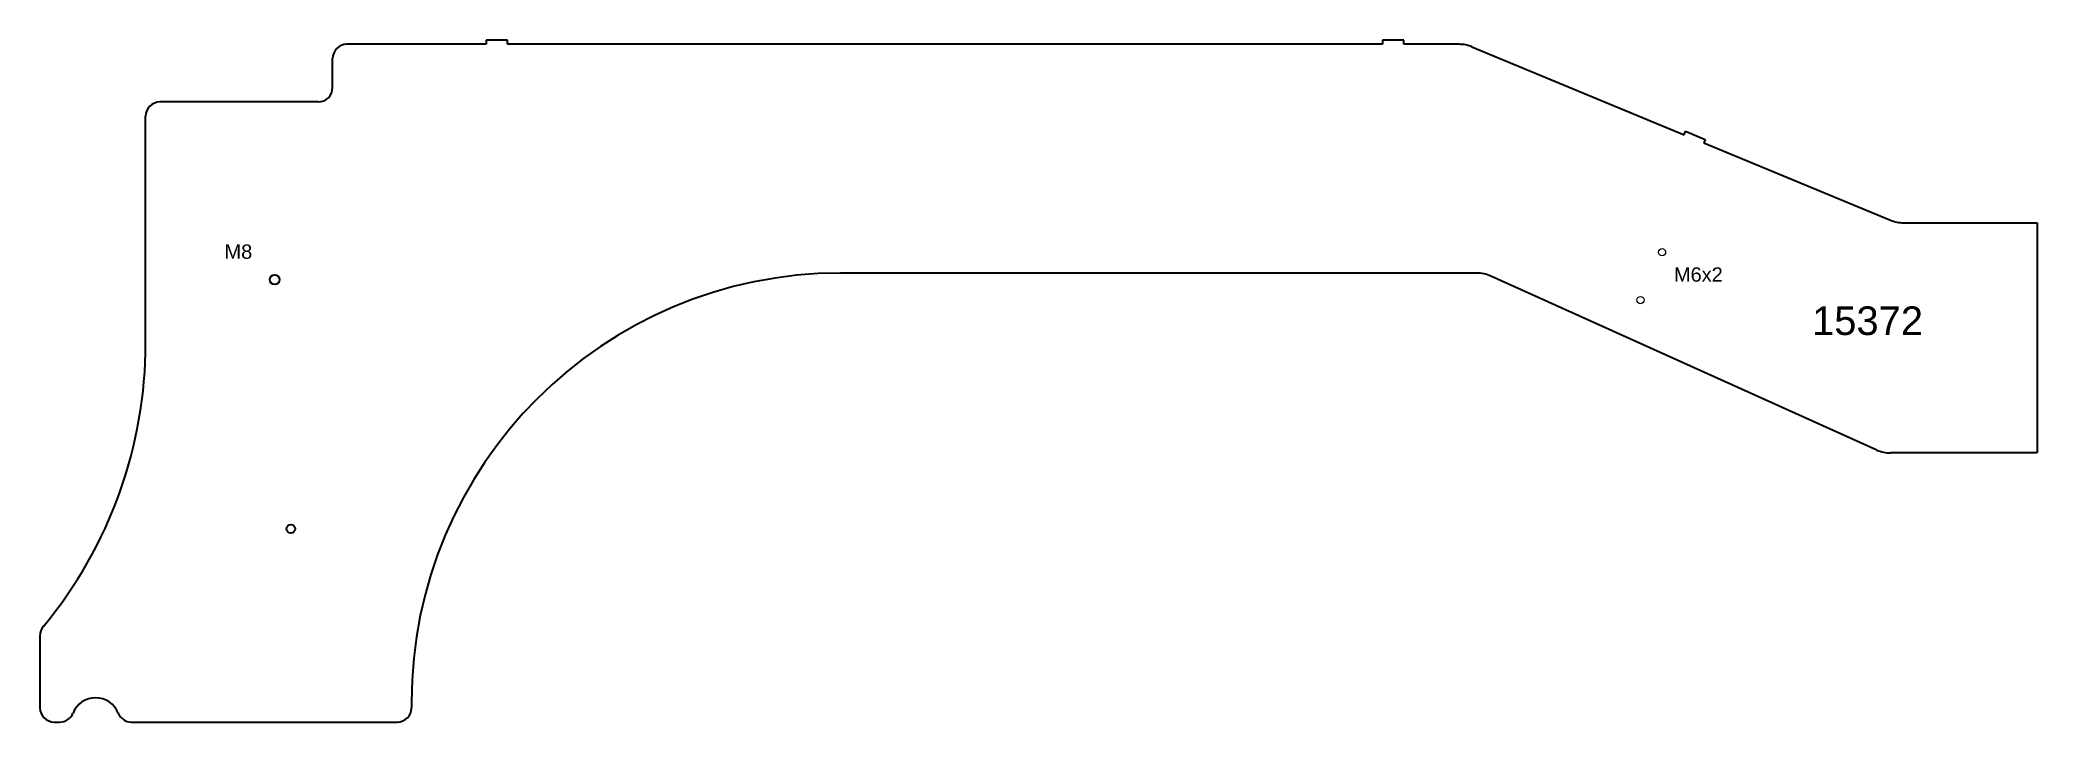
# Model space of a CAD drawing. Header units: millimetres. Extents: x 2874 to 4271, y 606 to 1083.
import ezdxf

# ---------------------------------------------------------------- set-up
doc = ezdxf.new("R2010")
doc.units = ezdxf.units.MM
doc.layers.add('Gravír', color=1, linetype='Continuous')
doc.styles.get("Standard").update_dxf_attribs({"font": 'arial.ttf'})

msp = doc.modelspace()

# ---------------------------------------------------------------- linework, layer by layer
at = {"color": 7, "linetype": 'Continuous', "lineweight": 35}
for p, q in [((3186.1, 1079.9), (3088.6, 1079.9)), ((3201.1, 1082.9), (3186.1, 1082.9)), ((3186.1, 1082.9), (3186.1, 1079.9)), ((3201.1, 1079.9), (3201.1, 1082.9)), ((3813.2, 1079.9), (3201.1, 1079.9)), ((3813.2, 1082.9), (3813.2, 1079.9)), ((3828.2, 1082.9), (3813.2, 1082.9)), ((3828.2, 1079.9), (3828.2, 1082.9)), ((3866.8, 1079.9), (3828.2, 1079.9)), ((3875.8, 1078.1), (4024.2, 1016.7)), ((3078.6, 1049.6), (3078.6, 1069.9)), ((3068.6, 1039.6), (2957.8, 1039.6)), ((2947.8, 870.9), (2947.8, 1029.6)), ((4024.2, 1016.7), (4025.2, 1019.1)), ((4025.2, 1019.1), (4039, 1013.4)), ((4039, 1013.4), (4038, 1011)), ((4038, 1011), (4168.6, 956.9)), ((4177.6, 955.1), (4271.2, 955.1)), ((4271.2, 955.1), (4271.2, 794.1)), ((3879.3, 919.9), (3433.9, 919.9)), ((3889, 917.9), (4159, 796.2)), ((4271.2, 794.1), (4168.7, 794.1)), ((2873.9, 666.3), (2873.9, 615.9)), ((3133.9, 619.9), (3133.9, 615.9)), ((2883.9, 605.9), (2887.7, 605.9)), ((2937.9, 605.9), (3123.9, 605.9))]:
    msp.add_line(p, q, dxfattribs=at)
for centre in [(4008.8, 934.5), (3993.7, 901)]:
    msp.add_circle(centre, 2.5)
for centre, radius in [((3038.1, 915.3), 3.4), ((3049.4, 741.1), 3)]:
    msp.add_circle(centre, radius, dxfattribs=at)
for centre, radius, start, end in [((3088.6, 1069.9), 10, 90, 180), ((3866.8, 1056.4), 23.5, 67.5, 90), ((3068.6, 1049.6), 10, 270, 0), ((2957.8, 1029.6), 10, 90, 180), ((4177.6, 978.6), 23.5, 247.5, 270), ((3433.9, 619.9), 300, 90, 180), ((3879.3, 896.4), 23.5, 65.7461, 90), ((2637.8, 870.9), 310, 320.4179, 0), ((4168.7, 817.6), 23.5, 245.7461, 270), ((2883.9, 666.3), 10, 140.3198, 180), ((2452.9, 1023.9), 550, 320.3198, 320.4179), ((2883.9, 615.9), 10, 180, 270), ((2912.8, 605.9), 17, 21.7385, 158.2615), ((3123.9, 615.9), 10, 270, 0), ((2887.7, 615.9), 10, 270, 338.2615), ((2937.9, 615.9), 10, 201.7385, 270)]:
    msp.add_arc(centre, radius, start, end, dxfattribs=at)

# ---------------------------------------------------------------- texts
at = {"layer": 'Gravír'}
for s, height, p in [('M8', 10, (3003, 929.9)), ('M6x2', 10, (4017.1, 913.9)), ('15372', 20, (4113.7, 876.6))]:
    msp.add_text(s, height=height, dxfattribs=at).set_placement(p)

doc.saveas('drawing.dxf')
